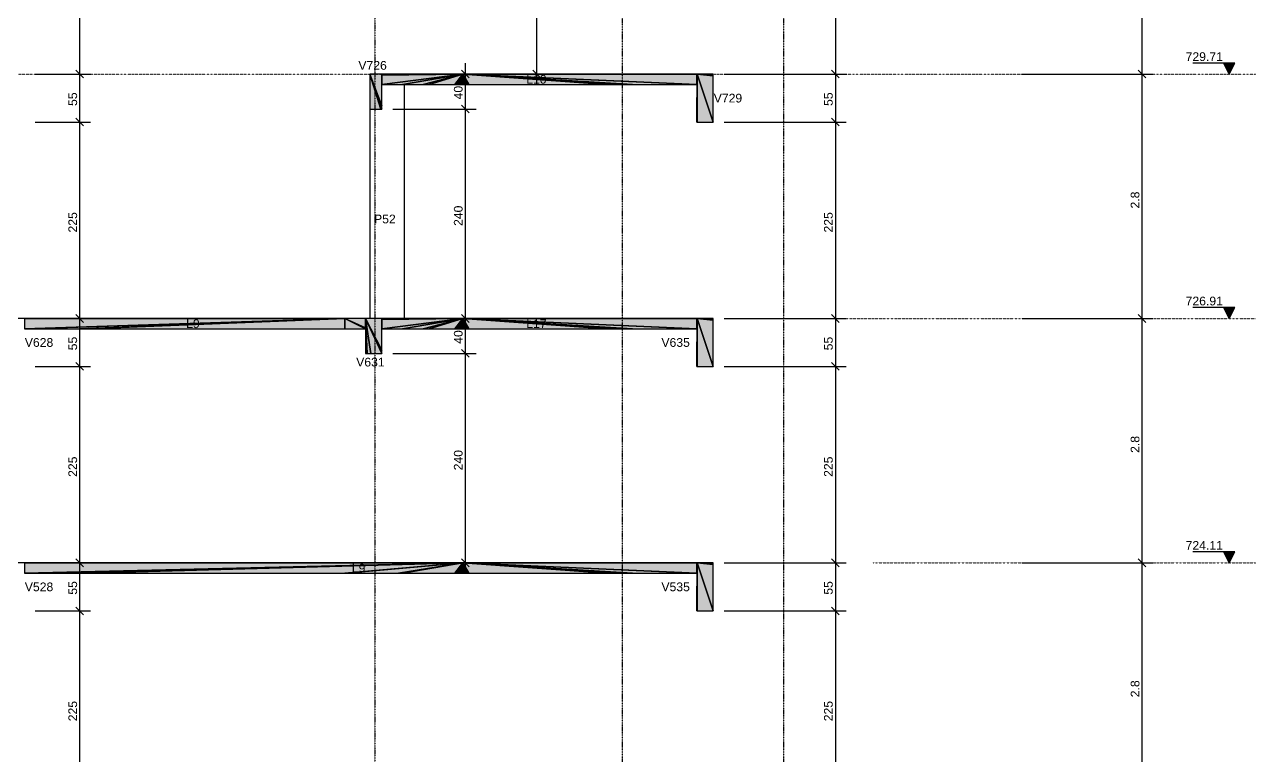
# Model space of a CAD drawing. Extents: x 37185 to 43130, y -8131 to -3926.
# Drawn here: x 39586 to 40527, y -5470 to -4912 of the extents above; entities that cross this region are included whole.
import ezdxf

# ---------------------------------------------------------------- set-up
doc = ezdxf.new("R2010")
doc.units = 0
doc.header["$MEASUREMENT"] = 0
doc.linetypes.add('ESTILO_TQS_0002', pattern=[0.4, 0.1, -0.3])
doc.linetypes.add('ESTILO_TQS_0004', pattern=[1.12, 0.5, -0.2, 0.01, -0.2, 0.01, -0.2])
for name, color, linetype in [('48', 4, 'CONTINUOUS'), ('52', 3, 'CONTINUOUS'), ('67', 7, 'CONTINUOUS'), ('70', 160, 'CONTINUOUS'), ('74', 2, 'CONTINUOUS'), ('75', 9, 'CONTINUOUS'), ('79', 12, 'CONTINUOUS'), ('96', 252, 'CONTINUOUS')]:
    doc.layers.add(name, color=color, linetype=linetype)
doc.styles.add('TQS_ARIAL', font='arial.ttf')

msp = doc.modelspace()

# ---------------------------------------------------------------- linework, layer by layer
at = {"layer": '48', "linetype": 'Continuous'}
for p, q in [((39876.65, -4976.5), (39876.65, -4957.84)), ((39849.99, -4976.5), (39849.99, -5136.5)), ((39876.65, -5136.5), (39876.65, -4976.5))]:
    msp.add_line(p, q, dxfattribs=at)
at = {"layer": '52', "linetype": 'Continuous'}
for points in [[(40112.65, -4949.84), (40100.43, -4949.84), (40099.99, -4949.84), (39921.18, -4949.84), (39876.65, -4949.84), (39867.32, -4949.84), (39859.32, -4949.84), (39849.99, -4949.84)], [(39849.99, -4949.84), (39849.99, -4976.5)], [(40112.65, -4949.84), (40100.43, -4949.84), (40099.99, -4949.84), (39921.18, -4949.84), (39876.65, -4949.84), (39867.32, -4949.84), (39859.32, -4949.84), (39849.99, -4949.84)], [(39859.32, -4976.5), (39859.32, -4974.13), (39859.32, -4957.84)], [(39859.32, -4957.84), (39867.32, -4957.84), (39870.12, -4957.84), (39875.11, -4957.84), (39876.65, -4957.84), (39890.86, -4957.84), (39895.54, -4957.84), (39914.94, -4957.84), (39920.54, -4957.84), (39925.26, -4957.84), (39925.88, -4957.84), (40031.39, -4957.84), (40031.97, -4957.84), (40038.55, -4957.84), (40050.77, -4957.84), (40050.84, -4957.84), (40099.72, -4957.84), (40099.99, -4957.84)], [(39859.32, -4957.84), (39867.32, -4957.84), (39870.12, -4957.84), (39875.11, -4957.84), (39876.65, -4957.84), (39890.86, -4957.84), (39895.54, -4957.84), (39912.63, -4957.84), (39917.56, -4957.84), (39920.54, -4957.84), (39925.26, -4957.84), (39925.88, -4957.84), (40031.39, -4957.84), (40031.97, -4957.84), (40038.55, -4957.84), (40050.77, -4957.84), (40050.84, -4957.84), (40099.72, -4957.84), (40099.99, -4957.84)], [(40099.99, -4957.84), (40099.99, -4985.21), (40099.99, -4985.4), (40099.99, -4986.5)], [(40112.65, -4986.5), (40112.65, -4951.13), (40112.65, -4950.94), (40112.65, -4949.84)], [(39849.99, -4976.5), (39853.32, -4976.5), (39858.49, -4976.5), (39859.32, -4976.5)], [(40099.99, -4986.5), (40100.37, -4986.5), (40112.58, -4986.5), (40112.65, -4986.5)], [(40112.65, -5136.5), (40100.43, -5136.5), (40099.99, -5136.5), (39921.18, -5136.5), (39876.65, -5136.5), (39873.32, -5136.5), (39859.32, -5136.5), (39849.99, -5136.5), (39846.65, -5136.5), (39830.91, -5136.5), (39585.99, -5136.5), (39573.32, -5136.5), (39479.65, -5136.5), (39478.62, -5136.5), (39474.99, -5136.5), (39470.32, -5136.5), (39322.65, -5136.5), (39309.99, -5136.5), (39117.78, -5136.5), (39049.32, -5136.5), (39046.33, -5136.5), (39045.99, -5136.5), (39042.65, -5136.5), (39036.65, -5136.5)], [(40112.65, -5173.17), (40112.65, -5137.8), (40112.65, -5137.6), (40112.65, -5136.5)], [(39585.99, -5144.5), (39587.73, -5144.5), (39628.05, -5144.5), (39634.35, -5144.5), (39830.91, -5144.5), (39846.65, -5144.5)], [(39846.65, -5144.5), (39846.65, -5163.17)], [(39859.32, -5163.17), (39859.32, -5160.8), (39859.32, -5147.17), (39859.32, -5144.5)], [(39859.32, -5144.5), (39873.32, -5144.5), (39874.32, -5144.5), (39875.11, -5144.5), (39876.65, -5144.5), (39890.86, -5144.5), (39895.54, -5144.5), (39914.94, -5144.5), (39920.54, -5144.5), (39925.26, -5144.5), (39925.88, -5144.5), (40031.39, -5144.5), (40031.97, -5144.5), (40038.55, -5144.5), (40050.77, -5144.5), (40050.84, -5144.5), (40099.72, -5144.5), (40099.99, -5144.5)], [(40099.99, -5144.5), (40099.99, -5171.87), (40099.99, -5172.07), (40099.99, -5173.17)], [(39846.65, -5163.17), (39847.97, -5163.17), (39849.99, -5163.17), (39850.81, -5163.17), (39859.32, -5163.17)], [(40099.99, -5173.17), (40100.37, -5173.17), (40112.58, -5173.17), (40112.65, -5173.17)], [(40112.65, -5323.17), (40100.43, -5323.17), (40099.99, -5323.17), (39921.18, -5323.17), (39585.99, -5323.17), (39573.32, -5323.17), (39479.65, -5323.17), (39474.99, -5323.17), (39470.32, -5323.17), (39322.65, -5323.17), (39309.99, -5323.17), (39117.78, -5323.17), (38795.99, -5323.17), (38783.77, -5323.17), (38783.32, -5323.17)], [(40112.65, -5359.84), (40112.65, -5324.46), (40112.65, -5324.27), (40112.65, -5323.17)], [(39585.99, -5331.17), (39587.73, -5331.17), (39628.05, -5331.17), (39634.35, -5331.17), (39830.91, -5331.17), (39831.64, -5331.17), (39831.75, -5331.17), (39832.2, -5331.17), (39832.26, -5331.17), (39871.96, -5331.17), (39874.81, -5331.17), (39875.2, -5331.17), (39915.07, -5331.17), (39920.54, -5331.17), (39925.26, -5331.17), (39925.88, -5331.17), (40031.39, -5331.17), (40031.97, -5331.17), (40038.55, -5331.17), (40050.77, -5331.17), (40050.84, -5331.17), (40099.72, -5331.17), (40099.99, -5331.17)], [(40099.99, -5331.17), (40099.99, -5358.54), (40099.99, -5358.73), (40099.99, -5359.84)], [(40099.99, -5359.84), (40100.37, -5359.84), (40112.58, -5359.84), (40112.65, -5359.84)]]:
    msp.add_lwpolyline(points, dxfattribs=at)
at = {"layer": '67', "linetype": 'ESTILO_TQS_0002'}
for p, q in [((39057.79, -4949.84), (40527.07, -4949.84)), ((40214.29, -5136.5), (40527.07, -5136.5)), ((40234.57, -5323.17), (40527.07, -5323.17))]:
    msp.add_line(p, q, dxfattribs=at)
at = {"layer": '70', "linetype": 'ESTILO_TQS_0004'}
for p, q in [((39853.99, -4212.91), (39853.99, -7787.17)), ((40042.99, -4477.43), (40042.99, -7787.17)), ((40166.32, -4477.43), (40166.32, -7787.17))]:
    msp.add_line(p, q, dxfattribs=at)
at = {"layer": '75', "linetype": 'Continuous'}
for p, q in [((40440.4, -4958.17), (40440.4, -4741.5)), ((39977.58, -4749.5), (39977.58, -4958.17)), ((39628.28, -4958.17), (39628.28, -4778.17)), ((40205.95, -4791.5), (40205.95, -4958.17)), ((39631.22, -4952.78), (39625.33, -4946.89)), ((39631.22, -4952.78), (39625.33, -4946.89)), ((39628.28, -4994.84), (39628.28, -4941.5)), ((39920.07, -4946.89), (39925.96, -4952.78)), ((39923.01, -4941.5), (39923.01, -4984.84)), ((39974.63, -4946.89), (39980.53, -4952.78)), ((40203.01, -4946.89), (40208.9, -4952.78)), ((40203.01, -4946.89), (40208.9, -4952.78)), ((40205.95, -4941.5), (40205.95, -4994.84)), ((40443.35, -4952.78), (40437.46, -4946.89)), ((40443.35, -4952.78), (40437.46, -4946.89)), ((40440.4, -5144.83), (40440.4, -4941.5)), ((40511.24, -4941.5), (40479.24, -4941.5)), ((40507.07, -4949.84), (40502.9, -4941.5)), ((40503.28, -4942.24), (40510.87, -4942.24)), ((40503.65, -4942.99), (40510.49, -4942.99)), ((40504.02, -4943.73), (40510.12, -4943.73)), ((40504.39, -4944.47), (40509.75, -4944.47)), ((40504.76, -4945.22), (40509.38, -4945.22)), ((40505.13, -4945.96), (40509.01, -4945.96)), ((40505.5, -4946.7), (40508.64, -4946.7)), ((40505.88, -4947.45), (40508.26, -4947.45)), ((40506.25, -4948.19), (40507.89, -4948.19)), ((40506.62, -4948.93), (40507.52, -4948.93)), ((40507.07, -4949.84), (40511.24, -4941.5)), ((39594.32, -4949.84), (39636.61, -4949.84)), ((39594.32, -4949.84), (39636.61, -4949.84)), ((39890.25, -4949.84), (39890.25, -4949.84)), ((39898.58, -4949.84), (39931.35, -4949.84)), ((39987.42, -4949.84), (39969.25, -4949.84)), ((39995.75, -4949.84), (39995.75, -4949.84)), ((40112.65, -4949.84), (40112.65, -4949.84)), ((40112.65, -4949.84), (40112.65, -4949.84)), ((40120.99, -4949.84), (40214.29, -4949.84)), ((40120.99, -4949.84), (40214.29, -4949.84)), ((40340.4, -4949.84), (40340.4, -4949.84)), ((40340.4, -4949.84), (40340.4, -4949.84)), ((40348.74, -4949.84), (40448.74, -4949.84)), ((40348.74, -4949.84), (40448.74, -4949.84)), ((39859.32, -4976.5), (39859.32, -4976.5)), ((39859.32, -4976.5), (39859.32, -4976.5)), ((39867.65, -4976.5), (39931.35, -4976.5)), ((39867.65, -4976.5), (39931.35, -4976.5)), ((39920.07, -4973.56), (39925.96, -4979.45)), ((39920.07, -4973.56), (39925.96, -4979.45)), ((39923.01, -4968.17), (39923.01, -5144.83)), ((39594.32, -4986.5), (39636.61, -4986.5)), ((39594.32, -4986.5), (39636.61, -4986.5)), ((39631.22, -4989.45), (39625.33, -4983.56)), ((39631.22, -4989.45), (39625.33, -4983.56)), ((39628.28, -5144.83), (39628.28, -4978.17)), ((40112.65, -4986.5), (40112.65, -4986.5)), ((40112.65, -4986.5), (40112.65, -4986.5)), ((40120.99, -4986.5), (40214.29, -4986.5)), ((40120.99, -4986.5), (40214.29, -4986.5)), ((40203.01, -4983.56), (40208.9, -4989.45)), ((40203.01, -4983.56), (40208.9, -4989.45)), ((40205.95, -4978.17), (40205.95, -5144.83)), ((39601.34, -5136.5), (39601.34, -5136.5)), ((39601.34, -5136.5), (39601.34, -5136.5)), ((39609.68, -5136.5), (39636.61, -5136.5)), ((39609.68, -5136.5), (39636.61, -5136.5)), ((39631.22, -5139.45), (39625.33, -5133.55)), ((39631.22, -5139.45), (39625.33, -5133.55)), ((39628.28, -5181.5), (39628.28, -5128.17)), ((39898.92, -5136.5), (39898.92, -5136.5)), ((39898.92, -5136.5), (39898.92, -5136.5)), ((39907.25, -5136.5), (39931.35, -5136.5)), ((39907.25, -5136.5), (39931.35, -5136.5)), ((39920.07, -5133.55), (39925.96, -5139.45)), ((39920.07, -5133.55), (39925.96, -5139.45)), ((39923.01, -5128.17), (39923.01, -5171.5)), ((40112.65, -5136.5), (40112.65, -5136.5)), ((40112.65, -5136.5), (40112.65, -5136.5)), ((40120.99, -5136.5), (40214.29, -5136.5)), ((40120.99, -5136.5), (40214.29, -5136.5)), ((40203.01, -5133.55), (40208.9, -5139.45)), ((40203.01, -5133.55), (40208.9, -5139.45)), ((40205.95, -5128.17), (40205.95, -5181.5)), ((40340.4, -5136.5), (40340.4, -5136.5)), ((40340.4, -5136.5), (40340.4, -5136.5)), ((40348.74, -5136.5), (40448.74, -5136.5)), ((40348.74, -5136.5), (40448.74, -5136.5)), ((40443.35, -5139.45), (40437.46, -5133.55)), ((40443.35, -5139.45), (40437.46, -5133.55)), ((40440.4, -5331.5), (40440.4, -5128.17)), ((40511.24, -5128.17), (40479.24, -5128.17)), ((40507.07, -5136.5), (40502.9, -5128.17)), ((40503.28, -5128.91), (40510.87, -5128.91)), ((40503.65, -5129.65), (40510.49, -5129.65)), ((40504.02, -5130.4), (40510.12, -5130.4)), ((40504.39, -5131.14), (40509.75, -5131.14)), ((40504.76, -5131.88), (40509.38, -5131.88)), ((40505.13, -5132.63), (40509.01, -5132.63)), ((40505.5, -5133.37), (40508.64, -5133.37)), ((40505.88, -5134.11), (40508.26, -5134.11)), ((40506.25, -5134.86), (40507.89, -5134.86)), ((40506.62, -5135.6), (40507.52, -5135.6)), ((40507.07, -5136.5), (40511.24, -5128.17)), ((39923.01, -5154.83), (39923.01, -5331.5)), ((39628.28, -5331.5), (39628.28, -5164.83)), ((39859.32, -5163.17), (39859.32, -5163.17)), ((39859.32, -5163.17), (39859.32, -5163.17)), ((39867.65, -5163.17), (39931.35, -5163.17)), ((39867.65, -5163.17), (39931.35, -5163.17)), ((39920.07, -5160.22), (39925.96, -5166.11)), ((39920.07, -5160.22), (39925.96, -5166.11)), ((40205.95, -5164.83), (40205.95, -5331.5)), ((39594.32, -5173.17), (39636.61, -5173.17)), ((39594.32, -5173.17), (39636.61, -5173.17)), ((39631.22, -5176.11), (39625.33, -5170.22)), ((39631.22, -5176.11), (39625.33, -5170.22)), ((40112.65, -5173.17), (40112.65, -5173.17)), ((40112.65, -5173.17), (40112.65, -5173.17)), ((40120.99, -5173.17), (40214.29, -5173.17)), ((40120.99, -5173.17), (40214.29, -5173.17)), ((40203.01, -5170.22), (40208.9, -5176.11)), ((40203.01, -5170.22), (40208.9, -5176.11)), ((39628.28, -5368.17), (39628.28, -5314.84)), ((40205.95, -5314.84), (40205.95, -5368.17)), ((40440.4, -5518.17), (40440.4, -5314.84)), ((40511.24, -5314.84), (40479.24, -5314.84)), ((40507.07, -5323.17), (40502.9, -5314.84)), ((40503.28, -5315.58), (40510.87, -5315.58)), ((40507.07, -5323.17), (40511.24, -5314.84)), ((39617.78, -5323.17), (39617.78, -5323.17)), ((39617.78, -5323.17), (39617.78, -5323.17)), ((39631.22, -5326.11), (39625.33, -5320.22)), ((39631.22, -5326.11), (39625.33, -5320.22)), ((39626.11, -5323.17), (39636.61, -5323.17)), ((39626.11, -5323.17), (39636.61, -5323.17)), ((39880.66, -5323.17), (39880.66, -5323.17)), ((39888.99, -5323.17), (39931.35, -5323.17)), ((39920.07, -5320.22), (39925.96, -5326.11)), ((40112.65, -5323.17), (40112.65, -5323.17)), ((40112.65, -5323.17), (40112.65, -5323.17)), ((40120.99, -5323.17), (40214.29, -5323.17)), ((40120.99, -5323.17), (40214.29, -5323.17)), ((40203.01, -5320.22), (40208.9, -5326.11)), ((40203.01, -5320.22), (40208.9, -5326.11)), ((40340.4, -5323.17), (40340.4, -5323.17)), ((40340.4, -5323.17), (40340.4, -5323.17)), ((40348.74, -5323.17), (40448.74, -5323.17)), ((40348.74, -5323.17), (40448.74, -5323.17)), ((40443.35, -5326.11), (40437.46, -5320.22)), ((40443.35, -5326.11), (40437.46, -5320.22)), ((40503.65, -5316.32), (40510.49, -5316.32)), ((40504.02, -5317.06), (40510.12, -5317.06)), ((40504.39, -5317.81), (40509.75, -5317.81)), ((40504.76, -5318.55), (40509.38, -5318.55)), ((40505.13, -5319.29), (40509.01, -5319.29)), ((40505.5, -5320.04), (40508.64, -5320.04)), ((40505.88, -5320.78), (40508.26, -5320.78)), ((40506.25, -5321.52), (40507.89, -5321.52)), ((40506.62, -5322.27), (40507.52, -5322.27)), ((39628.28, -5518.17), (39628.28, -5351.5)), ((40205.95, -5351.5), (40205.95, -5518.17)), ((39594.32, -5359.84), (39636.61, -5359.84)), ((39594.32, -5359.84), (39636.61, -5359.84)), ((39631.22, -5362.78), (39625.33, -5356.89)), ((39631.22, -5362.78), (39625.33, -5356.89)), ((40112.65, -5359.84), (40112.65, -5359.84)), ((40112.65, -5359.84), (40112.65, -5359.84)), ((40120.99, -5359.84), (40214.29, -5359.84)), ((40120.99, -5359.84), (40214.29, -5359.84)), ((40203.01, -5356.89), (40208.9, -5362.78)), ((40203.01, -5356.89), (40208.9, -5362.78))]:
    msp.add_line(p, q, dxfattribs=at)
at = {"layer": '79', "linetype": 'Continuous'}
for points in [[(40502.9, -4941.5), (40507.07, -4949.84), (40511.24, -4941.5), (40502.9, -4941.5)], [(40502.9, -5128.17), (40507.07, -5136.5), (40511.24, -5128.17), (40502.9, -5128.17)], [(40502.9, -5314.84), (40507.07, -5323.17), (40511.24, -5314.84), (40502.9, -5314.84)]]:
    msp.add_lwpolyline(points, dxfattribs=at)
at = {"layer": '96', "linetype": 'Continuous'}
for points in [[(39849.99, -4949.84), (39849.99, -4976.5), (39858.49, -4976.5), (39849.99, -4949.84)], [(39849.99, -4949.84), (39858.49, -4976.5), (39859.32, -4976.5), (39849.99, -4949.84)], [(39849.99, -4949.84), (39859.32, -4976.5), (39859.32, -4974.13), (39849.99, -4949.84)], [(39849.99, -4949.84), (39859.32, -4974.13), (39859.32, -4949.84), (39849.99, -4949.84)], [(39921.18, -4949.84), (39859.32, -4949.84), (39859.32, -4950.55), (39921.18, -4949.84)], [(39921.18, -4949.84), (39859.32, -4950.55), (39859.32, -4957.84), (39921.18, -4949.84)], [(39921.18, -4949.84), (39859.32, -4957.84), (39875.11, -4957.84), (39921.18, -4949.84)], [(39921.18, -4949.84), (39875.11, -4957.84), (39890.86, -4957.84), (39921.18, -4949.84)], [(39921.18, -4949.84), (39890.86, -4957.84), (39895.54, -4957.84), (39921.18, -4949.84)], [(39921.18, -4949.84), (39895.54, -4957.84), (39914.94, -4957.84), (39921.18, -4949.84)], [(39921.18, -4949.84), (39914.94, -4957.84), (39920.54, -4957.84), (39921.18, -4949.84)], [(39921.18, -4949.84), (39920.54, -4957.84), (39925.26, -4957.84), (39921.18, -4949.84)], [(39921.18, -4949.84), (39925.26, -4957.84), (39925.88, -4957.84), (39921.18, -4949.84)], [(39921.18, -4949.84), (39925.88, -4957.84), (40031.39, -4957.84), (39921.18, -4949.84)], [(39921.18, -4949.84), (40031.39, -4957.84), (40031.97, -4957.84), (39921.18, -4949.84)], [(39921.18, -4949.84), (40031.97, -4957.84), (40038.55, -4957.84), (39921.18, -4949.84)], [(39921.18, -4949.84), (40038.55, -4957.84), (40050.77, -4957.84), (39921.18, -4949.84)], [(39921.18, -4949.84), (40050.77, -4957.84), (40050.84, -4957.84), (39921.18, -4949.84)], [(39921.18, -4949.84), (40050.84, -4957.84), (40099.72, -4957.84), (39921.18, -4949.84)], [(39921.18, -4949.84), (40099.72, -4957.84), (40099.99, -4957.84), (39921.18, -4949.84)], [(39921.18, -4949.84), (40099.99, -4957.84), (40099.99, -4950.12), (39921.18, -4949.84)], [(39921.18, -4949.84), (40099.99, -4950.12), (40099.99, -4950.08), (39921.18, -4949.84)], [(39921.18, -4949.84), (40099.99, -4950.08), (40099.99, -4949.84), (39921.18, -4949.84)], [(39921.18, -4949.84), (39925.88, -4957.84), (40031.39, -4957.84), (39921.18, -4949.84)], [(39921.18, -4949.84), (40031.39, -4957.84), (40031.97, -4957.84), (39921.18, -4949.84)], [(39921.18, -4949.84), (40031.97, -4957.84), (40038.55, -4957.84), (39921.18, -4949.84)], [(39921.18, -4949.84), (40038.55, -4957.84), (40050.77, -4957.84), (39921.18, -4949.84)], [(39921.18, -4949.84), (40050.77, -4957.84), (40050.84, -4957.84), (39921.18, -4949.84)], [(39921.18, -4949.84), (40050.84, -4957.84), (40099.72, -4957.84), (39921.18, -4949.84)], [(39921.18, -4949.84), (40099.72, -4957.84), (40099.99, -4957.84), (39921.18, -4949.84)], [(39921.18, -4949.84), (40099.99, -4957.84), (40099.99, -4950.12), (39921.18, -4949.84)], [(39921.18, -4949.84), (40099.99, -4950.12), (40099.99, -4950.08), (39921.18, -4949.84)], [(39921.18, -4949.84), (40099.99, -4950.08), (40099.99, -4949.84), (39921.18, -4949.84)], [(40100.43, -4949.84), (40099.99, -4949.84), (40099.99, -4985.21), (40100.43, -4949.84)], [(40100.43, -4949.84), (40099.99, -4985.21), (40099.99, -4985.4), (40100.43, -4949.84)], [(40100.43, -4949.84), (40099.99, -4985.4), (40099.99, -4986.5), (40100.43, -4949.84)], [(40100.43, -4949.84), (40099.99, -4986.5), (40100.37, -4986.5), (40100.43, -4949.84)], [(40100.43, -4949.84), (40100.37, -4986.5), (40112.58, -4986.5), (40100.43, -4949.84)], [(40100.43, -4949.84), (40112.58, -4986.5), (40112.65, -4986.5), (40100.43, -4949.84)], [(40100.43, -4949.84), (40112.65, -4986.5), (40112.65, -4951.13), (40100.43, -4949.84)], [(40100.43, -4949.84), (40112.65, -4951.13), (40112.65, -4950.94), (40100.43, -4949.84)], [(40100.43, -4949.84), (40112.65, -4950.94), (40112.65, -4949.84), (40100.43, -4949.84)], [(39830.91, -5136.5), (39585.99, -5136.5), (39585.99, -5136.69), (39830.91, -5136.5)], [(39830.91, -5136.5), (39585.99, -5136.69), (39585.99, -5144.5), (39830.91, -5136.5)], [(39830.91, -5136.5), (39585.99, -5144.5), (39587.73, -5144.5), (39830.91, -5136.5)], [(39830.91, -5136.5), (39587.73, -5144.5), (39628.05, -5144.5), (39830.91, -5136.5)], [(39830.91, -5136.5), (39628.05, -5144.5), (39634.35, -5144.5), (39830.91, -5136.5)], [(39830.91, -5136.5), (39634.35, -5144.5), (39830.91, -5144.5), (39830.91, -5136.5)], [(39830.91, -5136.5), (39830.91, -5144.5), (39846.65, -5144.5), (39830.91, -5136.5)], [(39830.91, -5136.5), (39846.65, -5144.5), (39846.65, -5143.67), (39830.91, -5136.5)], [(39830.91, -5136.5), (39846.65, -5143.67), (39846.65, -5136.5), (39830.91, -5136.5)], [(39846.65, -5136.5), (39846.65, -5163.17), (39847.97, -5163.17), (39846.65, -5136.5)], [(39846.65, -5136.5), (39847.97, -5163.17), (39850.81, -5163.17), (39846.65, -5136.5)], [(39846.65, -5136.5), (39850.81, -5163.17), (39859.32, -5163.17), (39846.65, -5136.5)], [(39846.65, -5136.5), (39859.32, -5163.17), (39859.32, -5160.8), (39846.65, -5136.5)], [(39846.65, -5136.5), (39859.32, -5160.8), (39859.32, -5136.5), (39846.65, -5136.5)], [(39921.18, -5136.5), (39859.32, -5136.5), (39859.32, -5137.21), (39921.18, -5136.5)], [(39921.18, -5136.5), (39859.32, -5137.21), (39859.32, -5144.5), (39921.18, -5136.5)], [(39921.18, -5136.5), (39859.32, -5144.5), (39875.11, -5144.5), (39921.18, -5136.5)], [(39921.18, -5136.5), (39875.11, -5144.5), (39890.86, -5144.5), (39921.18, -5136.5)], [(39921.18, -5136.5), (39890.86, -5144.5), (39895.54, -5144.5), (39921.18, -5136.5)], [(39921.18, -5136.5), (39895.54, -5144.5), (39914.94, -5144.5), (39921.18, -5136.5)], [(39921.18, -5136.5), (39914.94, -5144.5), (39920.54, -5144.5), (39921.18, -5136.5)], [(39921.18, -5136.5), (39920.54, -5144.5), (39925.26, -5144.5), (39921.18, -5136.5)], [(39921.18, -5136.5), (39925.26, -5144.5), (39925.88, -5144.5), (39921.18, -5136.5)], [(39921.18, -5136.5), (39925.88, -5144.5), (40031.39, -5144.5), (39921.18, -5136.5)], [(39921.18, -5136.5), (40031.39, -5144.5), (40031.97, -5144.5), (39921.18, -5136.5)], [(39921.18, -5136.5), (40031.97, -5144.5), (40038.55, -5144.5), (39921.18, -5136.5)], [(39921.18, -5136.5), (40038.55, -5144.5), (40050.77, -5144.5), (39921.18, -5136.5)], [(39921.18, -5136.5), (40050.77, -5144.5), (40050.84, -5144.5), (39921.18, -5136.5)], [(39921.18, -5136.5), (40050.84, -5144.5), (40099.72, -5144.5), (39921.18, -5136.5)], [(39921.18, -5136.5), (40099.72, -5144.5), (40099.99, -5144.5), (39921.18, -5136.5)], [(39921.18, -5136.5), (40099.99, -5144.5), (40099.99, -5136.78), (39921.18, -5136.5)], [(39921.18, -5136.5), (40099.99, -5136.78), (40099.99, -5136.74), (39921.18, -5136.5)], [(39921.18, -5136.5), (40099.99, -5136.74), (40099.99, -5136.5), (39921.18, -5136.5)], [(40100.43, -5136.5), (40099.99, -5136.5), (40099.99, -5171.87), (40100.43, -5136.5)], [(40100.43, -5136.5), (40099.99, -5171.87), (40099.99, -5172.07), (40100.43, -5136.5)], [(40100.43, -5136.5), (40099.99, -5172.07), (40099.99, -5173.17), (40100.43, -5136.5)], [(40100.43, -5136.5), (40099.99, -5173.17), (40100.37, -5173.17), (40100.43, -5136.5)], [(40100.43, -5136.5), (40100.37, -5173.17), (40112.58, -5173.17), (40100.43, -5136.5)], [(40100.43, -5136.5), (40112.58, -5173.17), (40112.65, -5173.17), (40100.43, -5136.5)], [(40100.43, -5136.5), (40112.65, -5173.17), (40112.65, -5137.8), (40100.43, -5136.5)], [(40100.43, -5136.5), (40112.65, -5137.8), (40112.65, -5137.6), (40100.43, -5136.5)], [(40100.43, -5136.5), (40112.65, -5137.6), (40112.65, -5136.5), (40100.43, -5136.5)], [(39921.18, -5323.17), (39585.99, -5323.17), (39585.99, -5323.36), (39921.18, -5323.17)], [(39921.18, -5323.17), (39585.99, -5323.36), (39585.99, -5331.17), (39921.18, -5323.17)], [(39921.18, -5323.17), (39585.99, -5331.17), (39587.73, -5331.17), (39921.18, -5323.17)], [(39921.18, -5323.17), (39587.73, -5331.17), (39628.05, -5331.17), (39921.18, -5323.17)], [(39921.18, -5323.17), (39628.05, -5331.17), (39634.35, -5331.17), (39921.18, -5323.17)], [(39921.18, -5323.17), (39634.35, -5331.17), (39830.91, -5331.17), (39921.18, -5323.17)], [(39921.18, -5323.17), (39830.91, -5331.17), (39831.64, -5331.17), (39921.18, -5323.17)], [(39921.18, -5323.17), (39831.64, -5331.17), (39831.75, -5331.17), (39921.18, -5323.17)], [(39921.18, -5323.17), (39831.75, -5331.17), (39832.2, -5331.17), (39921.18, -5323.17)], [(39921.18, -5323.17), (39832.2, -5331.17), (39832.26, -5331.17), (39921.18, -5323.17)], [(39921.18, -5323.17), (39832.26, -5331.17), (39871.96, -5331.17), (39921.18, -5323.17)], [(39921.18, -5323.17), (39871.96, -5331.17), (39874.81, -5331.17), (39921.18, -5323.17)], [(39921.18, -5323.17), (39874.81, -5331.17), (39875.2, -5331.17), (39921.18, -5323.17)], [(39921.18, -5323.17), (39875.2, -5331.17), (39915.07, -5331.17), (39921.18, -5323.17)], [(39921.18, -5323.17), (39915.07, -5331.17), (39920.54, -5331.17), (39921.18, -5323.17)], [(39921.18, -5323.17), (39920.54, -5331.17), (39925.26, -5331.17), (39921.18, -5323.17)], [(39921.18, -5323.17), (39925.26, -5331.17), (39925.88, -5331.17), (39921.18, -5323.17)], [(39921.18, -5323.17), (39925.88, -5331.17), (40031.39, -5331.17), (39921.18, -5323.17)], [(39921.18, -5323.17), (40031.39, -5331.17), (40031.97, -5331.17), (39921.18, -5323.17)], [(39921.18, -5323.17), (40031.97, -5331.17), (40038.55, -5331.17), (39921.18, -5323.17)], [(39921.18, -5323.17), (40038.55, -5331.17), (40050.77, -5331.17), (39921.18, -5323.17)], [(39921.18, -5323.17), (40050.77, -5331.17), (40050.84, -5331.17), (39921.18, -5323.17)], [(39921.18, -5323.17), (40050.84, -5331.17), (40099.72, -5331.17), (39921.18, -5323.17)], [(39921.18, -5323.17), (40099.72, -5331.17), (40099.99, -5331.17), (39921.18, -5323.17)], [(39921.18, -5323.17), (40099.99, -5331.17), (40099.99, -5323.45), (39921.18, -5323.17)], [(39921.18, -5323.17), (40099.99, -5323.45), (40099.99, -5323.41), (39921.18, -5323.17)], [(39921.18, -5323.17), (40099.99, -5323.41), (40099.99, -5323.17), (39921.18, -5323.17)], [(40100.43, -5323.17), (40099.99, -5323.17), (40099.99, -5358.54), (40100.43, -5323.17)], [(40100.43, -5323.17), (40099.99, -5358.54), (40099.99, -5358.73), (40100.43, -5323.17)], [(40100.43, -5323.17), (40099.99, -5358.73), (40099.99, -5359.84), (40100.43, -5323.17)], [(40100.43, -5323.17), (40099.99, -5359.84), (40100.37, -5359.84), (40100.43, -5323.17)], [(40100.43, -5323.17), (40100.37, -5359.84), (40112.58, -5359.84), (40100.43, -5323.17)], [(40100.43, -5323.17), (40112.58, -5359.84), (40112.65, -5359.84), (40100.43, -5323.17)], [(40100.43, -5323.17), (40112.65, -5359.84), (40112.65, -5324.46), (40100.43, -5323.17)], [(40100.43, -5323.17), (40112.65, -5324.46), (40112.65, -5324.27), (40100.43, -5323.17)], [(40100.43, -5323.17), (40112.65, -5324.27), (40112.65, -5323.17), (40100.43, -5323.17)]]:
    msp.add_lwpolyline(points, dxfattribs=at)
for points in [[(39849.99, -4949.84), (39849.99, -4976.5), (39858.49, -4976.5)], [(39849.99, -4949.84), (39858.49, -4976.5), (39849.99, -4949.84)], [(39849.99, -4949.84), (39858.49, -4976.5), (39859.32, -4976.5)], [(39849.99, -4949.84), (39859.32, -4976.5), (39849.99, -4949.84)], [(39849.99, -4949.84), (39859.32, -4976.5), (39859.32, -4974.13)], [(39849.99, -4949.84), (39859.32, -4974.13), (39849.99, -4949.84)], [(39849.99, -4949.84), (39859.32, -4974.13), (39859.32, -4949.84)], [(39849.99, -4949.84), (39859.32, -4949.84), (39849.99, -4949.84)], [(39921.18, -4949.84), (39859.32, -4949.84), (39859.32, -4950.55)], [(39921.18, -4949.84), (39859.32, -4950.55), (39921.18, -4949.84)], [(39921.18, -4949.84), (39859.32, -4950.55), (39859.32, -4957.84)], [(39921.18, -4949.84), (39859.32, -4957.84), (39921.18, -4949.84)], [(39921.18, -4949.84), (39859.32, -4957.84), (39875.11, -4957.84)], [(39921.18, -4949.84), (39875.11, -4957.84), (39921.18, -4949.84)], [(39921.18, -4949.84), (39875.11, -4957.84), (39890.86, -4957.84)], [(39921.18, -4949.84), (39890.86, -4957.84), (39921.18, -4949.84)], [(39921.18, -4949.84), (39890.86, -4957.84), (39895.54, -4957.84)], [(39921.18, -4949.84), (39895.54, -4957.84), (39921.18, -4949.84)], [(39921.18, -4949.84), (39895.54, -4957.84), (39914.94, -4957.84)], [(39921.18, -4949.84), (39914.94, -4957.84), (39921.18, -4949.84)], [(39921.18, -4949.84), (39914.94, -4957.84), (39920.54, -4957.84)], [(39921.18, -4949.84), (39920.54, -4957.84), (39921.18, -4949.84)], [(39921.18, -4949.84), (39920.54, -4957.84), (39925.26, -4957.84)], [(39921.18, -4949.84), (39925.26, -4957.84), (39921.18, -4949.84)], [(39921.18, -4949.84), (39925.26, -4957.84), (39925.88, -4957.84)], [(39921.18, -4949.84), (39925.88, -4957.84), (39921.18, -4949.84)], [(39921.18, -4949.84), (39925.88, -4957.84), (40031.39, -4957.84)], [(39921.18, -4949.84), (40031.39, -4957.84), (39921.18, -4949.84)], [(39921.18, -4949.84), (40031.39, -4957.84), (40031.97, -4957.84)], [(39921.18, -4949.84), (40031.97, -4957.84), (39921.18, -4949.84)], [(39921.18, -4949.84), (40031.97, -4957.84), (40038.55, -4957.84)], [(39921.18, -4949.84), (40038.55, -4957.84), (39921.18, -4949.84)], [(39921.18, -4949.84), (40038.55, -4957.84), (40050.77, -4957.84)], [(39921.18, -4949.84), (40050.77, -4957.84), (39921.18, -4949.84)], [(39921.18, -4949.84), (40050.77, -4957.84), (40050.84, -4957.84)], [(39921.18, -4949.84), (40050.84, -4957.84), (39921.18, -4949.84)], [(39921.18, -4949.84), (40050.84, -4957.84), (40099.72, -4957.84)], [(39921.18, -4949.84), (40099.72, -4957.84), (39921.18, -4949.84)], [(39921.18, -4949.84), (40099.72, -4957.84), (40099.99, -4957.84)], [(39921.18, -4949.84), (40099.99, -4957.84), (39921.18, -4949.84)], [(39921.18, -4949.84), (40099.99, -4957.84), (40099.99, -4950.12)], [(39921.18, -4949.84), (40099.99, -4950.12), (39921.18, -4949.84)], [(39921.18, -4949.84), (40099.99, -4950.12), (40099.99, -4950.12)], [(39921.18, -4949.84), (40099.99, -4950.12), (39921.18, -4949.84)], [(39921.18, -4949.84), (40099.99, -4950.08), (40099.99, -4949.84)], [(39921.18, -4949.84), (40099.99, -4949.84), (39921.18, -4949.84)], [(39921.18, -4949.84), (39925.88, -4957.84), (40031.39, -4957.84)], [(39921.18, -4949.84), (40031.39, -4957.84), (39921.18, -4949.84)], [(39921.18, -4949.84), (40031.39, -4957.84), (40031.97, -4957.84)], [(39921.18, -4949.84), (40031.97, -4957.84), (39921.18, -4949.84)], [(39921.18, -4949.84), (40031.97, -4957.84), (40038.55, -4957.84)], [(39921.18, -4949.84), (40038.55, -4957.84), (39921.18, -4949.84)], [(39921.18, -4949.84), (40038.55, -4957.84), (40050.77, -4957.84)], [(39921.18, -4949.84), (40050.77, -4957.84), (39921.18, -4949.84)], [(39921.18, -4949.84), (40050.77, -4957.84), (40050.84, -4957.84)], [(39921.18, -4949.84), (40050.84, -4957.84), (39921.18, -4949.84)], [(39921.18, -4949.84), (40050.84, -4957.84), (40099.72, -4957.84)], [(39921.18, -4949.84), (40099.72, -4957.84), (39921.18, -4949.84)], [(39921.18, -4949.84), (40099.72, -4957.84), (40099.99, -4957.84)], [(39921.18, -4949.84), (40099.99, -4957.84), (39921.18, -4949.84)], [(39921.18, -4949.84), (40099.99, -4957.84), (40099.99, -4950.12)], [(39921.18, -4949.84), (40099.99, -4950.12), (39921.18, -4949.84)], [(39921.18, -4949.84), (40099.99, -4950.12), (40099.99, -4950.12)], [(39921.18, -4949.84), (40099.99, -4950.12), (39921.18, -4949.84)], [(39921.18, -4949.84), (40099.99, -4950.08), (40099.99, -4949.84)], [(39921.18, -4949.84), (40099.99, -4949.84), (39921.18, -4949.84)], [(40100.43, -4949.84), (40099.99, -4949.84), (40099.99, -4985.21)], [(40100.43, -4949.84), (40099.99, -4985.21), (40100.43, -4949.84)], [(40100.43, -4949.84), (40099.99, -4985.21), (40099.99, -4985.4)], [(40100.43, -4949.84), (40099.99, -4985.4), (40100.43, -4949.84)], [(40100.43, -4949.84), (40099.99, -4985.4), (40099.99, -4986.5)], [(40100.43, -4949.84), (40099.99, -4986.5), (40100.43, -4949.84)], [(40100.43, -4949.84), (40099.99, -4986.5), (40100.37, -4986.5)], [(40100.43, -4949.84), (40100.37, -4986.5), (40100.43, -4949.84)], [(40100.43, -4949.84), (40100.37, -4986.5), (40112.58, -4986.5)], [(40100.43, -4949.84), (40112.58, -4986.5), (40100.43, -4949.84)], [(40100.43, -4949.84), (40112.58, -4986.5), (40112.65, -4986.5)], [(40100.43, -4949.84), (40112.65, -4986.5), (40100.43, -4949.84)], [(40100.43, -4949.84), (40112.65, -4986.5), (40112.65, -4951.13)], [(40100.43, -4949.84), (40112.65, -4951.13), (40100.43, -4949.84)], [(40100.43, -4949.84), (40112.65, -4951.13), (40112.65, -4950.94)], [(40100.43, -4949.84), (40112.65, -4950.94), (40100.43, -4949.84)], [(40100.43, -4949.84), (40112.65, -4950.94), (40112.65, -4949.84)], [(40100.43, -4949.84), (40112.65, -4949.84), (40100.43, -4949.84)], [(39830.91, -5136.5), (39585.99, -5136.5), (39585.99, -5136.69)], [(39830.91, -5136.5), (39585.99, -5136.69), (39830.91, -5136.5)], [(39830.91, -5136.5), (39585.99, -5136.69), (39585.99, -5144.5)], [(39830.91, -5136.5), (39585.99, -5144.5), (39830.91, -5136.5)], [(39830.91, -5136.5), (39585.99, -5144.5), (39587.73, -5144.5)], [(39830.91, -5136.5), (39587.73, -5144.5), (39830.91, -5136.5)], [(39830.91, -5136.5), (39587.73, -5144.5), (39628.05, -5144.5)], [(39830.91, -5136.5), (39628.05, -5144.5), (39830.91, -5136.5)], [(39830.91, -5136.5), (39628.05, -5144.5), (39634.35, -5144.5)], [(39830.91, -5136.5), (39634.35, -5144.5), (39830.91, -5136.5)], [(39830.91, -5136.5), (39634.35, -5144.5), (39830.91, -5144.5)], [(39830.91, -5136.5), (39830.91, -5144.5), (39830.91, -5136.5)], [(39830.91, -5136.5), (39830.91, -5144.5), (39846.65, -5144.5)], [(39830.91, -5136.5), (39846.65, -5144.5), (39830.91, -5136.5)], [(39830.91, -5136.5), (39846.65, -5144.5), (39846.65, -5143.67)], [(39830.91, -5136.5), (39846.65, -5143.67), (39830.91, -5136.5)], [(39830.91, -5136.5), (39846.65, -5143.67), (39846.65, -5136.5)], [(39830.91, -5136.5), (39846.65, -5136.5), (39830.91, -5136.5)], [(39846.65, -5136.5), (39846.65, -5163.17), (39847.97, -5163.17)], [(39846.65, -5136.5), (39847.97, -5163.17), (39846.65, -5136.5)], [(39846.65, -5136.5), (39847.97, -5163.17), (39850.81, -5163.17)], [(39846.65, -5136.5), (39850.81, -5163.17), (39846.65, -5136.5)], [(39846.65, -5136.5), (39850.81, -5163.17), (39859.32, -5163.17)], [(39846.65, -5136.5), (39859.32, -5163.17), (39846.65, -5136.5)], [(39846.65, -5136.5), (39859.32, -5163.17), (39859.32, -5160.8)], [(39846.65, -5136.5), (39859.32, -5160.8), (39846.65, -5136.5)], [(39846.65, -5136.5), (39859.32, -5160.8), (39859.32, -5136.5)], [(39846.65, -5136.5), (39859.32, -5136.5), (39846.65, -5136.5)], [(39921.18, -5136.5), (39859.32, -5136.5), (39859.32, -5137.21)], [(39921.18, -5136.5), (39859.32, -5137.21), (39921.18, -5136.5)], [(39921.18, -5136.5), (39859.32, -5137.21), (39859.32, -5144.5)], [(39921.18, -5136.5), (39859.32, -5144.5), (39921.18, -5136.5)], [(39921.18, -5136.5), (39859.32, -5144.5), (39875.11, -5144.5)], [(39921.18, -5136.5), (39875.11, -5144.5), (39921.18, -5136.5)], [(39921.18, -5136.5), (39875.11, -5144.5), (39890.86, -5144.5)], [(39921.18, -5136.5), (39890.86, -5144.5), (39921.18, -5136.5)], [(39921.18, -5136.5), (39890.86, -5144.5), (39895.54, -5144.5)], [(39921.18, -5136.5), (39895.54, -5144.5), (39921.18, -5136.5)], [(39921.18, -5136.5), (39895.54, -5144.5), (39914.94, -5144.5)], [(39921.18, -5136.5), (39914.94, -5144.5), (39921.18, -5136.5)], [(39921.18, -5136.5), (39914.94, -5144.5), (39920.54, -5144.5)], [(39921.18, -5136.5), (39920.54, -5144.5), (39921.18, -5136.5)], [(39921.18, -5136.5), (39920.54, -5144.5), (39925.26, -5144.5)], [(39921.18, -5136.5), (39925.26, -5144.5), (39921.18, -5136.5)], [(39921.18, -5136.5), (39925.26, -5144.5), (39925.88, -5144.5)], [(39921.18, -5136.5), (39925.88, -5144.5), (39921.18, -5136.5)], [(39921.18, -5136.5), (39925.88, -5144.5), (40031.39, -5144.5)], [(39921.18, -5136.5), (40031.39, -5144.5), (39921.18, -5136.5)], [(39921.18, -5136.5), (40031.39, -5144.5), (40031.97, -5144.5)], [(39921.18, -5136.5), (40031.97, -5144.5), (39921.18, -5136.5)], [(39921.18, -5136.5), (40031.97, -5144.5), (40038.55, -5144.5)], [(39921.18, -5136.5), (40038.55, -5144.5), (39921.18, -5136.5)], [(39921.18, -5136.5), (40038.55, -5144.5), (40050.77, -5144.5)], [(39921.18, -5136.5), (40050.77, -5144.5), (39921.18, -5136.5)], [(39921.18, -5136.5), (40050.77, -5144.5), (40050.84, -5144.5)], [(39921.18, -5136.5), (40050.84, -5144.5), (39921.18, -5136.5)], [(39921.18, -5136.5), (40050.84, -5144.5), (40099.72, -5144.5)], [(39921.18, -5136.5), (40099.72, -5144.5), (39921.18, -5136.5)], [(39921.18, -5136.5), (40099.72, -5144.5), (40099.99, -5144.5)], [(39921.18, -5136.5), (40099.99, -5144.5), (39921.18, -5136.5)], [(39921.18, -5136.5), (40099.99, -5144.5), (40099.99, -5136.78)], [(39921.18, -5136.5), (40099.99, -5136.78), (39921.18, -5136.5)], [(39921.18, -5136.5), (40099.99, -5136.78), (40099.99, -5136.78)], [(39921.18, -5136.5), (40099.99, -5136.78), (39921.18, -5136.5)], [(39921.18, -5136.5), (40099.99, -5136.74), (40099.99, -5136.5)], [(39921.18, -5136.5), (40099.99, -5136.5), (39921.18, -5136.5)], [(40100.43, -5136.5), (40099.99, -5136.5), (40099.99, -5171.87)], [(40100.43, -5136.5), (40099.99, -5171.87), (40100.43, -5136.5)], [(40100.43, -5136.5), (40099.99, -5171.87), (40099.99, -5172.07)], [(40100.43, -5136.5), (40099.99, -5172.07), (40100.43, -5136.5)], [(40100.43, -5136.5), (40099.99, -5172.07), (40099.99, -5173.17)], [(40100.43, -5136.5), (40099.99, -5173.17), (40100.43, -5136.5)], [(40100.43, -5136.5), (40099.99, -5173.17), (40100.37, -5173.17)], [(40100.43, -5136.5), (40100.37, -5173.17), (40100.43, -5136.5)], [(40100.43, -5136.5), (40100.37, -5173.17), (40112.58, -5173.17)], [(40100.43, -5136.5), (40112.58, -5173.17), (40100.43, -5136.5)], [(40100.43, -5136.5), (40112.58, -5173.17), (40112.65, -5173.17)], [(40100.43, -5136.5), (40112.65, -5173.17), (40100.43, -5136.5)], [(40100.43, -5136.5), (40112.65, -5173.17), (40112.65, -5137.8)], [(40100.43, -5136.5), (40112.65, -5137.8), (40100.43, -5136.5)], [(40100.43, -5136.5), (40112.65, -5137.8), (40112.65, -5137.6)], [(40100.43, -5136.5), (40112.65, -5137.6), (40100.43, -5136.5)], [(40100.43, -5136.5), (40112.65, -5137.6), (40112.65, -5136.5)], [(40100.43, -5136.5), (40112.65, -5136.5), (40100.43, -5136.5)], [(39921.18, -5323.17), (39585.99, -5323.17), (39585.99, -5323.36)], [(39921.18, -5323.17), (39585.99, -5323.36), (39921.18, -5323.17)], [(39921.18, -5323.17), (39585.99, -5323.36), (39585.99, -5331.17)], [(39921.18, -5323.17), (39585.99, -5331.17), (39921.18, -5323.17)], [(39921.18, -5323.17), (39585.99, -5331.17), (39587.73, -5331.17)], [(39921.18, -5323.17), (39587.73, -5331.17), (39921.18, -5323.17)], [(39921.18, -5323.17), (39587.73, -5331.17), (39628.05, -5331.17)], [(39921.18, -5323.17), (39628.05, -5331.17), (39921.18, -5323.17)], [(39921.18, -5323.17), (39628.05, -5331.17), (39634.35, -5331.17)], [(39921.18, -5323.17), (39634.35, -5331.17), (39921.18, -5323.17)], [(39921.18, -5323.17), (39634.35, -5331.17), (39830.91, -5331.17)], [(39921.18, -5323.17), (39830.91, -5331.17), (39921.18, -5323.17)], [(39921.18, -5323.17), (39830.91, -5331.17), (39831.64, -5331.17)], [(39921.18, -5323.17), (39831.64, -5331.17), (39921.18, -5323.17)], [(39921.18, -5323.17), (39831.64, -5331.17), (39831.75, -5331.17)], [(39921.18, -5323.17), (39831.75, -5331.17), (39921.18, -5323.17)], [(39921.18, -5323.17), (39831.75, -5331.17), (39832.2, -5331.17)], [(39921.18, -5323.17), (39832.2, -5331.17), (39921.18, -5323.17)], [(39921.18, -5323.17), (39832.2, -5331.17), (39832.26, -5331.17)], [(39921.18, -5323.17), (39832.26, -5331.17), (39921.18, -5323.17)], [(39921.18, -5323.17), (39832.26, -5331.17), (39871.96, -5331.17)], [(39921.18, -5323.17), (39871.96, -5331.17), (39921.18, -5323.17)], [(39921.18, -5323.17), (39871.96, -5331.17), (39874.81, -5331.17)], [(39921.18, -5323.17), (39874.81, -5331.17), (39921.18, -5323.17)], [(39921.18, -5323.17), (39874.81, -5331.17), (39875.2, -5331.17)], [(39921.18, -5323.17), (39875.2, -5331.17), (39921.18, -5323.17)], [(39921.18, -5323.17), (39875.2, -5331.17), (39915.07, -5331.17)], [(39921.18, -5323.17), (39915.07, -5331.17), (39921.18, -5323.17)], [(39921.18, -5323.17), (39915.07, -5331.17), (39920.54, -5331.17)], [(39921.18, -5323.17), (39920.54, -5331.17), (39921.18, -5323.17)], [(39921.18, -5323.17), (39920.54, -5331.17), (39925.26, -5331.17)], [(39921.18, -5323.17), (39925.26, -5331.17), (39921.18, -5323.17)], [(39921.18, -5323.17), (39925.26, -5331.17), (39925.88, -5331.17)], [(39921.18, -5323.17), (39925.88, -5331.17), (39921.18, -5323.17)], [(39921.18, -5323.17), (39925.88, -5331.17), (40031.39, -5331.17)], [(39921.18, -5323.17), (40031.39, -5331.17), (39921.18, -5323.17)], [(39921.18, -5323.17), (40031.39, -5331.17), (40031.97, -5331.17)], [(39921.18, -5323.17), (40031.97, -5331.17), (39921.18, -5323.17)], [(39921.18, -5323.17), (40031.97, -5331.17), (40038.55, -5331.17)], [(39921.18, -5323.17), (40038.55, -5331.17), (39921.18, -5323.17)], [(39921.18, -5323.17), (40038.55, -5331.17), (40050.77, -5331.17)], [(39921.18, -5323.17), (40050.77, -5331.17), (39921.18, -5323.17)], [(39921.18, -5323.17), (40050.77, -5331.17), (40050.84, -5331.17)], [(39921.18, -5323.17), (40050.84, -5331.17), (39921.18, -5323.17)], [(39921.18, -5323.17), (40050.84, -5331.17), (40099.72, -5331.17)], [(39921.18, -5323.17), (40099.72, -5331.17), (39921.18, -5323.17)], [(39921.18, -5323.17), (40099.72, -5331.17), (40099.99, -5331.17)], [(39921.18, -5323.17), (40099.99, -5331.17), (39921.18, -5323.17)], [(39921.18, -5323.17), (40099.99, -5331.17), (40099.99, -5323.45)], [(39921.18, -5323.17), (40099.99, -5323.45), (39921.18, -5323.17)], [(39921.18, -5323.17), (40099.99, -5323.45), (40099.99, -5323.45)], [(39921.18, -5323.17), (40099.99, -5323.45), (39921.18, -5323.17)], [(39921.18, -5323.17), (40099.99, -5323.41), (40099.99, -5323.17)], [(39921.18, -5323.17), (40099.99, -5323.17), (39921.18, -5323.17)], [(40100.43, -5323.17), (40099.99, -5323.17), (40099.99, -5358.54)], [(40100.43, -5323.17), (40099.99, -5358.54), (40100.43, -5323.17)], [(40100.43, -5323.17), (40099.99, -5358.54), (40099.99, -5358.73)], [(40100.43, -5323.17), (40099.99, -5358.73), (40100.43, -5323.17)], [(40100.43, -5323.17), (40099.99, -5358.73), (40099.99, -5359.84)], [(40100.43, -5323.17), (40099.99, -5359.84), (40100.43, -5323.17)], [(40100.43, -5323.17), (40099.99, -5359.84), (40100.37, -5359.84)], [(40100.43, -5323.17), (40100.37, -5359.84), (40100.43, -5323.17)], [(40100.43, -5323.17), (40100.37, -5359.84), (40112.58, -5359.84)], [(40100.43, -5323.17), (40112.58, -5359.84), (40100.43, -5323.17)], [(40100.43, -5323.17), (40112.58, -5359.84), (40112.65, -5359.84)], [(40100.43, -5323.17), (40112.65, -5359.84), (40100.43, -5323.17)], [(40100.43, -5323.17), (40112.65, -5359.84), (40112.65, -5324.46)], [(40100.43, -5323.17), (40112.65, -5324.46), (40100.43, -5323.17)], [(40100.43, -5323.17), (40112.65, -5324.46), (40112.65, -5324.27)], [(40100.43, -5323.17), (40112.65, -5324.27), (40100.43, -5323.17)], [(40100.43, -5323.17), (40112.65, -5324.27), (40112.65, -5323.17)], [(40100.43, -5323.17), (40112.65, -5323.17), (40100.43, -5323.17)]]:
    msp.add_solid(points, dxfattribs=at)

# ---------------------------------------------------------------- texts
at = {"layer": '74', "linetype": 'Continuous', "style": 'TQS_ARIAL'}
for s, p in [('V726', (39841.32, -4946.5)), ('L10', (39969.65, -4957.17)), ('L10', (39969.65, -4957.17)), ('V729', (40112.99, -4971.5)), ('P52', (39853.32, -5063.84)), ('L9', (39709.65, -5143.83)), ('L17', (39969.65, -5143.83)), ('V628', (39586.32, -5158.17)), ('V635', (40072.99, -5158.17)), ('V631', (39839.65, -5173.17)), ('L9', (39836.32, -5330.5)), ('V528', (39586.32, -5344.84)), ('V535', (40072.99, -5344.84))]:
    msp.add_text(s, height=6.667, dxfattribs=at).set_placement(p)
at = {"layer": '75', "linetype": 'Continuous', "style": 'TQS_ARIAL'}
for s, p in [('729.71', (40473.74, -4939.84)), ('726.91', (40473.74, -5126.5)), ('724.11', (40473.74, -5313.17))]:
    msp.add_text(s, height=6.667, dxfattribs=at).set_placement(p)
for s, p in [('55', (39626.28, -4974.17)), ('40', (39921.01, -4969.17)), ('55', (40203.95, -4974.17)), ('2.8', (40438.4, -5052.5)), ('240', (39921.01, -5065.83)), ('225', (39626.28, -5070.83)), ('225', (40203.95, -5070.83)), ('40', (39921.01, -5155.83)), ('55', (39626.28, -5160.83)), ('55', (40203.95, -5160.83)), ('2.8', (40438.4, -5239.17)), ('240', (39921.01, -5252.5)), ('225', (39626.28, -5257.5)), ('225', (40203.95, -5257.5)), ('55', (39626.28, -5347.5)), ('55', (40203.95, -5347.5)), ('2.8', (40438.4, -5425.84)), ('225', (39626.28, -5444.17)), ('225', (40203.95, -5444.17))]:
    msp.add_text(s, height=6.667, rotation=90, dxfattribs=at).set_placement(p)

doc.saveas('drawing.dxf')
